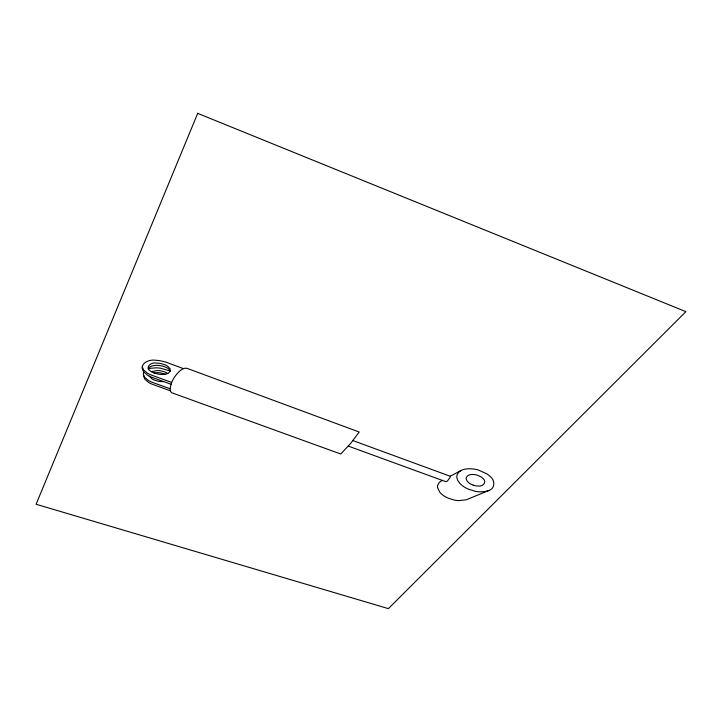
<?xml version="1.0" encoding="UTF-8"?>
<svg xmlns="http://www.w3.org/2000/svg" width="722" height="722" viewBox="0 0 722 722"><rect width="100%" height="100%" fill="white"/><g stroke="black" fill="none" stroke-linecap="round" stroke-linejoin="round"><path stroke-width="1.08" d="M170.293 371.153L169.995 368.635L167.721 366.316A10.631 6.922 13.1 0 0 164.769 364.727L160.663 363.518A16.019 10.397 13.1 0 0 156.313 363.094C151.214 361.668 144.174 367.769 150.835 371.307A10.749 7.021 13.4 0 0 154.364 373.066L157.748 374.005A16.227 10.631 13.4 0 0 162.026 374.429C170.139 374.853 173.433 369.511 164.093 366.614A13.339 8.655 13.1 0 0 161.881 365.955L159.102 365.485A16.371 10.604 13 0 0 156.313 365.341L152.171 365.837L149.382 367.236A6.751 4.386 13.4 0 0 148.344 368.734M450.293 477.143L447.577 480.807A4.819 2.897 0.8 0 1 446.81 481.339M442.261 480.374L439.427 482.251L437.676 485.292A16.949 10.099 0.4 0 0 437.577 487.81L439.96 492.458A27.084 16.155 0.1 0 0 447.956 498.072L454.463 500.12A18.05 10.713 0.3 0 0 458.723 500.617L466.168 499.814L488.686 490.572C495.184 488.794 495.274 480.148 490.256 476.592A30.802 18.348 0.1 0 0 486.953 473.93L478.19 469.941A20.992 12.572 -0.2 0 0 474.128 469.083C468.199 468.271 459.129 468.461 456.972 475.383A17.59 10.577 -0.4 0 0 456.827 477.513L457.667 480.283L459.535 483.027A30.234 18.203 -0.9 0 0 468.145 489.047L475.103 491.267A19.674 11.778 -0.6 0 0 479.634 491.826L484.706 491.628L488.686 490.572M450.185 476.231L461.042 470.545M151.331 371.631L157.044 370.576A15.983 10.298 12.9 0 1 160.049 370.783L161.529 371.027A12.59 8.132 13 0 1 167.739 373.454M148.416 368.861L149.084 368.653M154.03 372.94L157.847 372.66A15.731 10.117 12.9 0 1 160.681 372.94L165.23 374.186M163.686 381.595L161.547 381.604A15.523 10.099 13.2 0 1 157.649 381.072L155.095 380.323A10.947 7.103 13.1 0 1 151.873 378.752L149.292 376.18M473.19 485.139L475.437 485.744A9.666 5.785 -0.5 0 0 478.181 486.014C482.359 486.971 487.332 482.26 483.235 478.704A15.37 9.178 -0.2 0 0 480.771 476.737L477.531 475.257A10.496 6.29 -0.3 0 0 474.228 474.553C471.484 474.291 467.603 474.489 466.376 477.459A8.736 5.244 -0.4 0 0 466.25 479.074L467.116 481.032A14.756 8.863 -0.6 0 0 473.199 485.13M170.04 388.761L151.755 382.118A15.667 10.162 13.2 0 1 148.344 380.413L144.653 377.29L143.416 374.601A9.178 5.929 13.4 0 1 143.895 372.074C137.812 364.05 149.102 358.888 155.853 360.305A24.142 15.622 13.1 0 1 160.239 360.738L165.518 362.011L183.397 368.599M170.23 390.755L151.99 384.131A15.496 10.027 13.1 0 1 148.606 382.452L144.544 378.797L143.416 374.601M348.356 446.115L445.447 481.538M171.655 382.452L150.925 374.889A16.29 10.649 13.4 0 1 147.405 373.139L143.597 369.917L142.333 367.164M170.97 384.248L151.169 377.037A16.101 10.505 13.3 0 1 147.685 375.296L143.913 372.101M170.184 371.036L160.771 368.247A24.034 15.442 12.9 0 0 156.448 367.841L150.591 368.265A17.68 11.408 13 0 0 149.084 368.653M352.959 440.6L450.519 476.358M446.331 481.52A1.435 0.866 0.7 0 1 445.528 481.619M170.058 388.427L170.419 391.234L171.683 392.732L340.775 454.021L350.684 443.38L359.195 432.027L186.673 368.22C182.368 367.57 179.002 371.659 176.421 374.556A71.469 46.181 9.3 0 0 171.475 382.913L170.058 388.427M197.702 113.363L36.1 504.254L388.382 608.637L685.9 311.66L197.702 113.363"/></g></svg>
